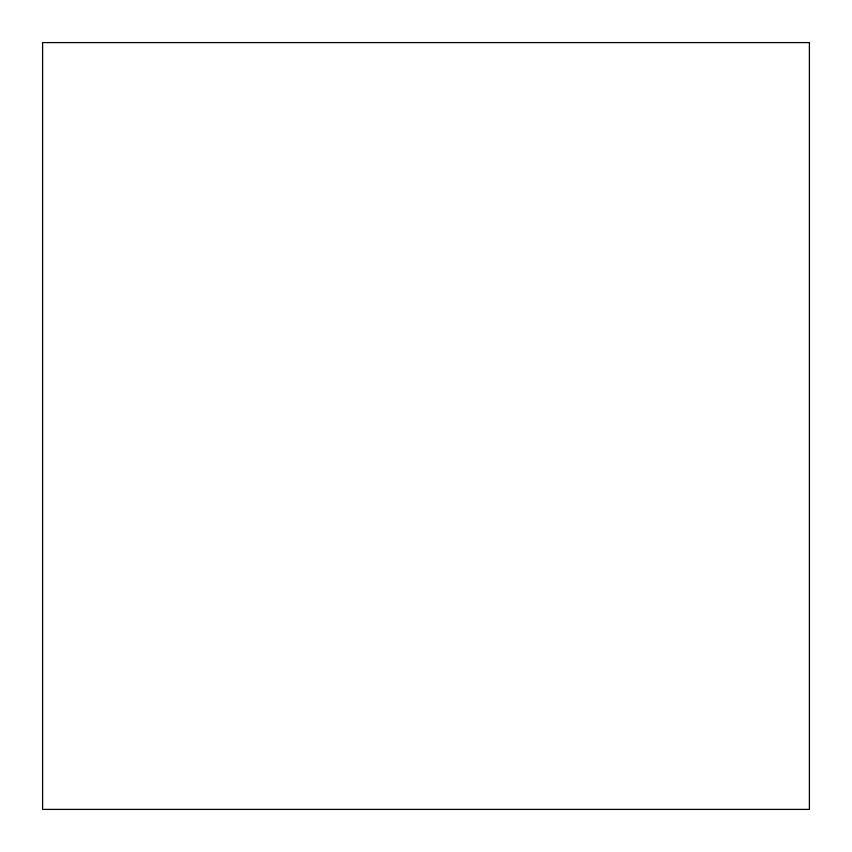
<?xml version="1.0" encoding="UTF-8"?>
<svg xmlns="http://www.w3.org/2000/svg" width="852" height="852" viewBox="0 0 852 852"><rect width="100%" height="100%" fill="white"/><g stroke="black" fill="none" stroke-linecap="round" stroke-linejoin="round"><path stroke-width="1.28" d="M809.4 42.6L42.6 42.6L42.6 809.4L809.4 809.4L809.4 42.6"/></g></svg>
